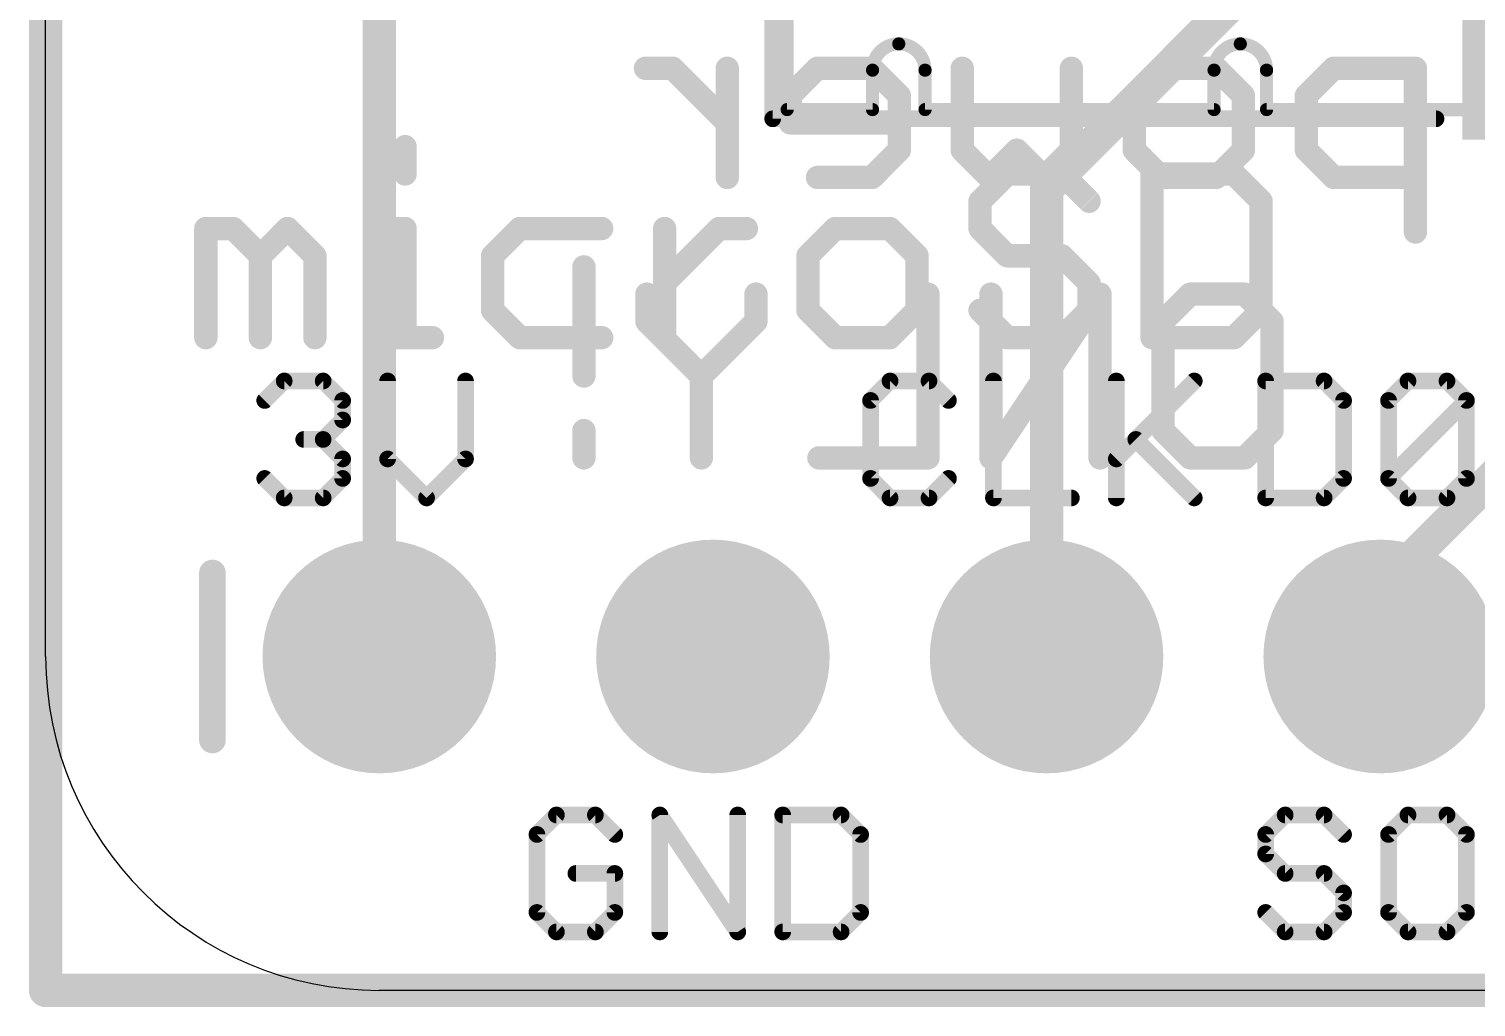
# Model space of a CAD drawing. Extents: x -0.1 to 25.5, y -0.1 to 27.2.
# Drawn here: x -0.13 to 10.89, y -0.13 to 7.31 of the extents above; entities that cross this region are included whole.
import ezdxf

# ---------------------------------------------------------------- set-up
doc = ezdxf.new("R2010")
doc.units = 0
for name, color, linetype in [('1', 12, 'CONTINUOUS'), ('16', 132, 'CONTINUOUS'), ('17', 110, 'CONTINUOUS'), ('20', 53, 'CONTINUOUS'), ('21', 40, 'CONTINUOUS'), ('22', 6, 'CONTINUOUS'), ('51', 253, 'CONTINUOUS')]:
    doc.layers.add(name, color=color, linetype=linetype)

# ---------------------------------------------------------------- blocks, each defined once
blk = doc.blocks.new('RECT')
blk.add_solid([(-0.5, -0.5), (0.5, -0.5), (-0.5, 0.5), (0.5, 0.5)])
blk = doc.blocks.new('ROUNDP')
at = {"const_width": 0.5}
blk.add_lwpolyline([(0, -0.25, 1), (0, 0.25, 1), (0, -0.25)], format="xyb", dxfattribs=at)

msp = doc.modelspace()

# ---------------------------------------------------------------- linework, layer by layer
at = {"layer": '1', "const_width": 0.254}
for points in [[(0, 0), (0, 22.86)], [(11.908, 10.384), (7.62, 6.096)], [(17.285, 10.173), (10.16, 3.048)], [(2.54, 8.128), (2.54, 6.096)], [(2.54, 6.096), (2.54, 2.54)], [(7.62, 6.096), (7.62, 2.54)], [(10.16, 3.048), (10.16, 2.54)], [(25.4, 0), (0, 0)]]:
    msp.add_lwpolyline(points, dxfattribs=at)
at = {"layer": '1', "const_width": 0.127}
for points in [[(2.6035, 6.096, 1), (2.4765, 6.096)], [(7.6835, 6.096, 1), (7.5565, 6.096)], [(7.5751, 6.1409, 1), (7.6649, 6.0511)], [(2.4765, 6.096, 1), (2.6035, 6.096)], [(10.2235, 3.048, 1), (10.0965, 3.048)], [(10.1151, 3.0929, 1), (10.2049, 3.0031)], [(2.4765, 2.54, 1), (2.6035, 2.54)], [(7.5565, 2.54, 1), (7.6835, 2.54)], [(10.0965, 2.54, 1), (10.2235, 2.54)], [(0, 0.0635, 1), (0, -0.0635)], [(-0.0635, 0, 1), (0.0635, 0)]]:
    msp.add_lwpolyline(points, format="xyb", dxfattribs=at)
at = {"layer": '16', "const_width": 0.254}
for points in [[(0, 0), (0, 22.86)], [(25.4, 0), (0, 0)]]:
    msp.add_lwpolyline(points, dxfattribs=at)
at = {"layer": '16', "const_width": 0.127}
for points in [[(0, 0.0635, 1), (0, -0.0635)], [(-0.0635, 0, 1), (0.0635, 0)]]:
    msp.add_lwpolyline(points, format="xyb", dxfattribs=at)
at = {"layer": '20'}
for p, q in [((0, 2.54), (0, 20.32)), ((22.86, 0), (2.54, 0))]:
    msp.add_line(p, q, dxfattribs=at)
msp.add_arc((2.54, 2.54), 2.54, 180, 270, dxfattribs=at)
at = {"layer": '21'}
for points, const_width in [([(5.535, 6.631), (5.535, 19.981)], 0.127), ([(10.585, 6.631), (5.535, 6.631)], 0.127), ([(2.737, 6.419), (2.737, 6.2114)], 0.1778), ([(7.321, 6.2114), (7.1134, 6.0038)], 0.1778), ([(7.7362, 6.2114), (7.321, 6.2114)], 0.1778), ([(7.9438, 6.0038), (7.7362, 6.2114)], 0.1778), ([(8.4231, 6.2114), (8.4231, 4.9657)], 0.1778), ([(9.046, 6.2114), (8.4231, 6.2114)], 0.1778), ([(9.2536, 6.0038), (9.046, 6.2114)], 0.1778), ([(7.1134, 6.0038), (7.1134, 5.7961)], 0.1778), ([(9.2536, 5.1733), (9.2536, 6.0038)], 0.1778), ([(1.2196, 4.9657), (1.2196, 5.7961)], 0.1778), ([(1.2196, 5.7961), (1.4273, 5.7961)], 0.1778), ([(1.4273, 5.7961), (1.6349, 5.5885)], 0.1778), ([(1.6349, 5.5885), (1.8425, 5.7961)], 0.1778), ([(1.8425, 5.7961), (2.0501, 5.5885)], 0.1778), ([(2.5294, 5.7961), (2.737, 5.7961)], 0.1778), ([(2.737, 5.7961), (2.737, 4.9657)], 0.1778), ([(3.6101, 5.7961), (3.4025, 5.5885)], 0.1778), ([(4.233, 5.7961), (3.6101, 5.7961)], 0.1778), ([(4.7122, 4.9657), (4.7122, 5.7961)], 0.1778), ([(4.7122, 5.3809), (5.1275, 5.7961)], 0.1778), ([(5.1275, 5.7961), (5.3351, 5.7961)], 0.1778), ([(6.0113, 5.7961), (5.8037, 5.5885)], 0.1778), ([(6.4265, 5.7961), (6.0113, 5.7961)], 0.1778), ([(6.6341, 5.5885), (6.4265, 5.7961)], 0.1778), ([(7.1134, 5.7961), (7.321, 5.5885)], 0.1778), ([(1.6349, 5.5885), (1.6349, 4.9657)], 0.1778), ([(2.0501, 5.5885), (2.0501, 4.9657)], 0.1778), ([(3.4025, 5.5885), (3.4025, 5.1733)], 0.1778), ([(5.8037, 5.5885), (5.8037, 5.1733)], 0.1778), ([(6.6341, 5.1733), (6.6341, 5.5885)], 0.1778), ([(7.321, 5.5885), (7.7362, 5.5885)], 0.1778), ([(7.7362, 5.5885), (7.9438, 5.3809)], 0.1778), ([(7.9438, 5.3809), (7.9438, 5.1733)], 0.1778), ([(3.4025, 5.1733), (3.6101, 4.9657)], 0.1778), ([(5.8037, 5.1733), (6.0113, 4.9657)], 0.1778), ([(6.4265, 4.9657), (6.6341, 5.1733)], 0.1778), ([(7.321, 4.9657), (7.1134, 5.1733)], 0.1778), ([(7.9438, 5.1733), (7.7362, 4.9657)], 0.1778), ([(9.046, 4.9657), (9.2536, 5.1733)], 0.1778), ([(2.5294, 4.9657), (2.9446, 4.9657)], 0.1778), ([(3.6101, 4.9657), (4.233, 4.9657)], 0.1778), ([(6.0113, 4.9657), (6.4265, 4.9657)], 0.1778), ([(7.7362, 4.9657), (7.321, 4.9657)], 0.1778), ([(8.4231, 4.9657), (9.046, 4.9657)], 0.1778), ([(1.668, 4.488), (1.8163, 4.6363)], 0.127), ([(1.8163, 4.6363), (2.1129, 4.6363)], 0.127), ([(2.1129, 4.6363), (2.2612, 4.488)], 0.127), ([(2.6035, 4.6363), (2.6035, 4.0431)], 0.127), ([(3.1967, 4.0431), (3.1967, 4.6363)], 0.127), ([(6.4285, 4.6363), (6.2802, 4.488)], 0.127), ([(6.7251, 4.6363), (6.4285, 4.6363)], 0.127), ([(6.8734, 4.488), (6.7251, 4.6363)], 0.127), ([(7.2157, 4.6363), (7.2157, 3.7465)], 0.127), ([(8.1513, 4.6363), (8.1513, 3.7465)], 0.127), ([(8.1513, 4.0431), (8.7444, 4.6363)], 0.127), ([(9.288, 4.6363), (9.288, 3.7465)], 0.127), ([(9.7329, 4.6363), (9.288, 4.6363)], 0.127), ([(9.8812, 4.488), (9.7329, 4.6363)], 0.127), ([(10.2235, 4.488), (10.3718, 4.6363)], 0.127), ([(10.3718, 4.6363), (10.6684, 4.6363)], 0.127), ([(10.6684, 4.6363), (10.8167, 4.488)], 0.127), ([(2.2612, 4.488), (2.2612, 4.3397)], 0.127), ([(6.2802, 4.488), (6.2802, 3.8948)], 0.127), ([(9.8812, 3.8948), (9.8812, 4.488)], 0.127), ([(10.2235, 3.8948), (10.2235, 4.488)], 0.127), ([(10.2235, 3.8948), (10.8167, 4.488)], 0.127), ([(10.8167, 4.488), (10.8167, 3.8948)], 0.127), ([(2.2612, 4.3397), (2.1129, 4.1914)], 0.127), ([(2.1129, 4.1914), (1.9646, 4.1914)], 0.127), ([(2.1129, 4.1914), (2.2612, 4.0431)], 0.127), ([(8.2995, 4.1914), (8.7444, 3.7465)], 0.127), ([(2.2612, 4.0431), (2.2612, 3.8948)], 0.127), ([(2.6035, 4.0431), (2.9001, 3.7465)], 0.127), ([(2.9001, 3.7465), (3.1967, 4.0431)], 0.127), ([(1.8163, 3.7465), (1.668, 3.8948)], 0.127), ([(2.2612, 3.8948), (2.1129, 3.7465)], 0.127), ([(6.2802, 3.8948), (6.4285, 3.7465)], 0.127), ([(6.7251, 3.7465), (6.8734, 3.8948)], 0.127), ([(9.7329, 3.7465), (9.8812, 3.8948)], 0.127), ([(10.3718, 3.7465), (10.2235, 3.8948)], 0.127), ([(10.8167, 3.8948), (10.6684, 3.7465)], 0.127), ([(2.1129, 3.7465), (1.8163, 3.7465)], 0.127), ([(6.4285, 3.7465), (6.7251, 3.7465)], 0.127), ([(7.2157, 3.7465), (7.8089, 3.7465)], 0.127), ([(9.288, 3.7465), (9.7329, 3.7465)], 0.127), ([(10.6684, 3.7465), (10.3718, 3.7465)], 0.127), ([(3.8885, 1.3343), (3.7402, 1.186)], 0.127), ([(4.1851, 1.3343), (3.8885, 1.3343)], 0.127), ([(4.3334, 1.186), (4.1851, 1.3343)], 0.127), ([(4.6757, 0.4445), (4.6757, 1.3343)], 0.127), ([(4.6757, 1.3343), (5.2689, 0.4445)], 0.127), ([(5.2689, 0.4445), (5.2689, 1.3343)], 0.127), ([(5.6113, 1.3343), (5.6113, 0.4445)], 0.127), ([(6.0561, 1.3343), (5.6113, 1.3343)], 0.127), ([(6.2044, 1.186), (6.0561, 1.3343)], 0.127), ([(9.4363, 1.3343), (9.288, 1.186)], 0.127), ([(9.7329, 1.3343), (9.4363, 1.3343)], 0.127), ([(9.8812, 1.186), (9.7329, 1.3343)], 0.127), ([(10.3718, 1.3343), (10.2235, 1.186)], 0.127), ([(10.6684, 1.3343), (10.3718, 1.3343)], 0.127), ([(10.8167, 1.186), (10.6684, 1.3343)], 0.127), ([(3.7402, 1.186), (3.7402, 0.5928)], 0.127), ([(6.2044, 0.5928), (6.2044, 1.186)], 0.127), ([(9.288, 1.186), (9.288, 1.0377)], 0.127), ([(10.2235, 1.186), (10.2235, 0.5928)], 0.127), ([(10.8167, 0.5928), (10.8167, 1.186)], 0.127), ([(9.288, 1.0377), (9.4363, 0.8894)], 0.127), ([(4.3334, 0.8894), (4.0368, 0.8894)], 0.127), ([(4.3334, 0.5928), (4.3334, 0.8894)], 0.127), ([(9.4363, 0.8894), (9.7329, 0.8894)], 0.127), ([(9.7329, 0.8894), (9.8812, 0.7411)], 0.127), ([(9.8812, 0.7411), (9.8812, 0.5928)], 0.127), ([(3.7402, 0.5928), (3.8885, 0.4445)], 0.127), ([(4.1851, 0.4445), (4.3334, 0.5928)], 0.127), ([(6.0561, 0.4445), (6.2044, 0.5928)], 0.127), ([(9.4363, 0.4445), (9.288, 0.5928)], 0.127), ([(9.8812, 0.5928), (9.7329, 0.4445)], 0.127), ([(10.2235, 0.5928), (10.3718, 0.4445)], 0.127), ([(10.6684, 0.4445), (10.8167, 0.5928)], 0.127), ([(3.8885, 0.4445), (4.1851, 0.4445)], 0.127), ([(5.6113, 0.4445), (6.0561, 0.4445)], 0.127), ([(9.7329, 0.4445), (9.4363, 0.4445)], 0.127), ([(10.3718, 0.4445), (10.6684, 0.4445)], 0.127)]:
    msp.add_lwpolyline(points, dxfattribs=dict(at, const_width=const_width))
for points, const_width in [([(5.535, 6.6627, 1), (5.535, 6.5993)], 0.0635), ([(5.5033, 6.631, 1), (5.5667, 6.631)], 0.0635), ([(10.585, 6.5993, 1), (10.585, 6.6627)], 0.0635), ([(2.7814, 6.419, 1), (2.6925, 6.419)], 0.0889), ([(7.321, 6.2558, 1), (7.321, 6.1669)], 0.0889), ([(7.3524, 6.1799, 1), (7.2896, 6.2428)], 0.0889), ([(7.7677, 6.2428, 1), (7.7048, 6.1799)], 0.0889), ([(7.7362, 6.1669, 1), (7.7362, 6.2558)], 0.0889), ([(8.4231, 6.2558, 1), (8.4231, 6.1669)], 0.0889), ([(8.4676, 6.2114, 1), (8.3787, 6.2114)], 0.0889), ([(9.0774, 6.2428, 1), (9.0145, 6.1799)], 0.0889), ([(9.046, 6.1669, 1), (9.046, 6.2558)], 0.0889), ([(2.6925, 6.2114, 1), (2.7814, 6.2114)], 0.0889), ([(7.082, 6.0352, 1), (7.1448, 5.9723)], 0.0889), ([(7.1579, 6.0038, 1), (7.069, 6.0038)], 0.0889), ([(7.9124, 5.9723, 1), (7.9753, 6.0352)], 0.0889), ([(9.298, 6.0038, 1), (9.2091, 6.0038)], 0.0889), ([(9.2221, 5.9723, 1), (9.285, 6.0352)], 0.0889), ([(1.2196, 5.8406, 1), (1.2196, 5.7517)], 0.0889), ([(1.2641, 5.7961, 1), (1.1752, 5.7961)], 0.0889), ([(1.4587, 5.8276, 1), (1.3958, 5.7647)], 0.0889), ([(1.4273, 5.7517, 1), (1.4273, 5.8406)], 0.0889), ([(1.8739, 5.8276, 1), (1.811, 5.7647)], 0.0889), ([(1.8739, 5.7647, 1), (1.811, 5.8276)], 0.0889), ([(2.5294, 5.8406, 1), (2.5294, 5.7517)], 0.0889), ([(2.7814, 5.7961, 1), (2.6925, 5.7961)], 0.0889), ([(2.737, 5.7517, 1), (2.737, 5.8406)], 0.0889), ([(3.6101, 5.8406, 1), (3.6101, 5.7517)], 0.0889), ([(3.6416, 5.7647, 1), (3.5787, 5.8276)], 0.0889), ([(4.233, 5.7517, 1), (4.233, 5.8406)], 0.0889), ([(4.7567, 5.7961, 1), (4.6678, 5.7961)], 0.0889), ([(5.1275, 5.8406, 1), (5.1275, 5.7517)], 0.0889), ([(5.1589, 5.7647, 1), (5.096, 5.8276)], 0.0889), ([(5.3351, 5.7517, 1), (5.3351, 5.8406)], 0.0889), ([(6.0113, 5.8406, 1), (6.0113, 5.7517)], 0.0889), ([(6.0427, 5.7647, 1), (5.9799, 5.8276)], 0.0889), ([(6.4579, 5.8276, 1), (6.3951, 5.7647)], 0.0889), ([(6.4265, 5.7517, 1), (6.4265, 5.8406)], 0.0889), ([(7.1448, 5.8276, 1), (7.082, 5.7647)], 0.0889), ([(7.069, 5.7961, 1), (7.1579, 5.7961)], 0.0889), ([(1.6034, 5.62, 1), (1.6663, 5.5571)], 0.0889), ([(1.6793, 5.5885, 1), (1.5904, 5.5885)], 0.0889), ([(1.6034, 5.5571, 1), (1.6663, 5.62)], 0.0889), ([(2.0945, 5.5885, 1), (2.0056, 5.5885)], 0.0889), ([(2.0187, 5.5571, 1), (2.0815, 5.62)], 0.0889), ([(3.447, 5.5885, 1), (3.3581, 5.5885)], 0.0889), ([(3.3711, 5.62, 1), (3.4339, 5.5571)], 0.0889), ([(5.8481, 5.5885, 1), (5.7592, 5.5885)], 0.0889), ([(5.7723, 5.62, 1), (5.8351, 5.5571)], 0.0889), ([(6.6786, 5.5885, 1), (6.5897, 5.5885)], 0.0889), ([(6.6027, 5.5571, 1), (6.6656, 5.62)], 0.0889), ([(7.321, 5.633, 1), (7.321, 5.5441)], 0.0889), ([(7.2896, 5.5571, 1), (7.3524, 5.62)], 0.0889), ([(7.7677, 5.62, 1), (7.7048, 5.5571)], 0.0889), ([(7.7362, 5.5441, 1), (7.7362, 5.633)], 0.0889), ([(4.6808, 5.4123, 1), (4.7437, 5.3495)], 0.0889), ([(7.9883, 5.3809, 1), (7.8994, 5.3809)], 0.0889), ([(7.9124, 5.3495, 1), (7.9753, 5.4123)], 0.0889), ([(3.4339, 5.2047, 1), (3.3711, 5.1419)], 0.0889), ([(3.3581, 5.1733, 1), (3.447, 5.1733)], 0.0889), ([(5.7592, 5.1733, 1), (5.8481, 5.1733)], 0.0889), ([(5.8351, 5.2047, 1), (5.7723, 5.1419)], 0.0889), ([(6.5897, 5.1733, 1), (6.6786, 5.1733)], 0.0889), ([(6.6656, 5.1419, 1), (6.6027, 5.2047)], 0.0889), ([(7.1448, 5.2047, 1), (7.082, 5.1419)], 0.0889), ([(7.8994, 5.1733, 1), (7.9883, 5.1733)], 0.0889), ([(7.9753, 5.1419, 1), (7.9124, 5.2047)], 0.0889), ([(9.2091, 5.1733, 1), (9.298, 5.1733)], 0.0889), ([(9.285, 5.1419, 1), (9.2221, 5.2047)], 0.0889), ([(1.1752, 4.9657, 1), (1.2641, 4.9657)], 0.0889), ([(1.5904, 4.9657, 1), (1.6793, 4.9657)], 0.0889), ([(2.0056, 4.9657, 1), (2.0945, 4.9657)], 0.0889), ([(2.5294, 5.0102, 1), (2.5294, 4.9212)], 0.0889), ([(2.6925, 4.9657, 1), (2.7814, 4.9657)], 0.0889), ([(2.9446, 4.9212, 1), (2.9446, 5.0102)], 0.0889), ([(3.6101, 5.0102, 1), (3.6101, 4.9212)], 0.0889), ([(3.5787, 4.9343, 1), (3.6416, 4.9971)], 0.0889), ([(4.233, 4.9212, 1), (4.233, 5.0102)], 0.0889), ([(4.6678, 4.9657, 1), (4.7567, 4.9657)], 0.0889), ([(6.0113, 5.0102, 1), (6.0113, 4.9212)], 0.0889), ([(5.9799, 4.9343, 1), (6.0427, 4.9971)], 0.0889), ([(6.3951, 4.9971, 1), (6.4579, 4.9343)], 0.0889), ([(6.4265, 4.9212, 1), (6.4265, 5.0102)], 0.0889), ([(7.321, 5.0102, 1), (7.321, 4.9212)], 0.0889), ([(7.2896, 4.9343, 1), (7.3524, 4.9971)], 0.0889), ([(7.7048, 4.9971, 1), (7.7677, 4.9343)], 0.0889), ([(7.7362, 4.9212, 1), (7.7362, 5.0102)], 0.0889), ([(8.4231, 5.0102, 1), (8.4231, 4.9212)], 0.0889), ([(8.3787, 4.9657, 1), (8.4676, 4.9657)], 0.0889), ([(9.0145, 4.9971, 1), (9.0774, 4.9343)], 0.0889), ([(9.046, 4.9212, 1), (9.046, 5.0102)], 0.0889), ([(1.8163, 4.668, 1), (1.8163, 4.6045)], 0.0635), ([(1.8387, 4.6138, 1), (1.7938, 4.6587)], 0.0635), ([(2.1353, 4.6587, 1), (2.0904, 4.6138)], 0.0635), ([(2.1129, 4.6045, 1), (2.1129, 4.668)], 0.0635), ([(2.6353, 4.6363, 1), (2.5717, 4.6363)], 0.0635), ([(3.2284, 4.6363, 1), (3.1649, 4.6363)], 0.0635), ([(6.4285, 4.668, 1), (6.4285, 4.6045)], 0.0635), ([(6.451, 4.6138, 1), (6.4061, 4.6587)], 0.0635), ([(6.7476, 4.6587, 1), (6.7026, 4.6138)], 0.0635), ([(6.7251, 4.6045, 1), (6.7251, 4.668)], 0.0635), ([(7.2475, 4.6363, 1), (7.184, 4.6363)], 0.0635), ([(8.183, 4.6363, 1), (8.1195, 4.6363)], 0.0635), ([(8.7669, 4.6138, 1), (8.722, 4.6587)], 0.0635), ([(9.3197, 4.6363, 1), (9.2562, 4.6363)], 0.0635), ([(9.288, 4.668, 1), (9.288, 4.6045)], 0.0635), ([(9.7553, 4.6587, 1), (9.7104, 4.6138)], 0.0635), ([(9.7329, 4.6045, 1), (9.7329, 4.668)], 0.0635), ([(10.3718, 4.668, 1), (10.3718, 4.6045)], 0.0635), ([(10.3942, 4.6138, 1), (10.3493, 4.6587)], 0.0635), ([(10.6908, 4.6587, 1), (10.6459, 4.6138)], 0.0635), ([(10.6684, 4.6045, 1), (10.6684, 4.668)], 0.0635), ([(1.6455, 4.5104, 1), (1.6904, 4.4655)], 0.0635), ([(2.2929, 4.488, 1), (2.2294, 4.488)], 0.0635), ([(2.2387, 4.4655, 1), (2.2836, 4.5104)], 0.0635), ([(6.312, 4.488, 1), (6.2485, 4.488)], 0.0635), ([(6.2578, 4.5104, 1), (6.3027, 4.4655)], 0.0635), ([(6.8509, 4.4655, 1), (6.8958, 4.5104)], 0.0635), ([(9.9129, 4.488, 1), (9.8494, 4.488)], 0.0635), ([(9.8587, 4.4655, 1), (9.9036, 4.5104)], 0.0635), ([(10.201, 4.5104, 1), (10.246, 4.4655)], 0.0635), ([(10.2553, 4.488, 1), (10.1918, 4.488)], 0.0635), ([(10.8484, 4.488, 1), (10.7849, 4.488)], 0.0635), ([(10.8391, 4.4655, 1), (10.7942, 4.5104)], 0.0635), ([(10.7942, 4.4655, 1), (10.8391, 4.5104)], 0.0635), ([(2.2294, 4.3397, 1), (2.2929, 4.3397)], 0.0635), ([(2.2836, 4.3172, 1), (2.2387, 4.3621)], 0.0635), ([(1.9646, 4.2231, 1), (1.9646, 4.1596)], 0.0635), ([(2.1353, 4.2138, 1), (2.0904, 4.1689)], 0.0635), ([(2.0904, 4.2138, 1), (2.1353, 4.1689)], 0.0635), ([(2.1129, 4.1596, 1), (2.1129, 4.2231)], 0.0635), ([(8.322, 4.2138, 1), (8.2771, 4.1689)], 0.0635), ([(2.2929, 4.0431, 1), (2.2294, 4.0431)], 0.0635), ([(2.2387, 4.0206, 1), (2.2836, 4.0655)], 0.0635), ([(2.626, 4.0655, 1), (2.581, 4.0206)], 0.0635), ([(3.2191, 4.0206, 1), (3.1742, 4.0655)], 0.0635), ([(8.1288, 4.0655, 1), (8.1737, 4.0206)], 0.0635), ([(2.5717, 4.0431, 1), (2.6353, 4.0431)], 0.0635), ([(3.1649, 4.0431, 1), (3.2284, 4.0431)], 0.0635), ([(1.6904, 3.9172, 1), (1.6455, 3.8723)], 0.0635), ([(2.2294, 3.8948, 1), (2.2929, 3.8948)], 0.0635), ([(2.2836, 3.8723, 1), (2.2387, 3.9172)], 0.0635), ([(6.3027, 3.9172, 1), (6.2578, 3.8723)], 0.0635), ([(6.2485, 3.8948, 1), (6.312, 3.8948)], 0.0635), ([(6.8958, 3.8723, 1), (6.8509, 3.9172)], 0.0635), ([(9.8494, 3.8948, 1), (9.9129, 3.8948)], 0.0635), ([(9.9036, 3.8723, 1), (9.8587, 3.9172)], 0.0635), ([(10.246, 3.9172, 1), (10.201, 3.8723)], 0.0635), ([(10.201, 3.9172, 1), (10.246, 3.8723)], 0.0635), ([(10.1918, 3.8948, 1), (10.2553, 3.8948)], 0.0635), ([(10.7849, 3.8948, 1), (10.8484, 3.8948)], 0.0635), ([(10.8391, 3.8723, 1), (10.7942, 3.9172)], 0.0635), ([(1.8163, 3.7783, 1), (1.8163, 3.7147)], 0.0635), ([(1.7938, 3.724, 1), (1.8387, 3.769)], 0.0635), ([(2.0904, 3.769, 1), (2.1353, 3.724)], 0.0635), ([(2.1129, 3.7147, 1), (2.1129, 3.7783)], 0.0635), ([(2.8776, 3.769, 1), (2.9225, 3.724)], 0.0635), ([(2.8776, 3.724, 1), (2.9225, 3.769)], 0.0635), ([(6.4285, 3.7783, 1), (6.4285, 3.7147)], 0.0635), ([(6.4061, 3.724, 1), (6.451, 3.769)], 0.0635), ([(6.7026, 3.769, 1), (6.7476, 3.724)], 0.0635), ([(6.7251, 3.7147, 1), (6.7251, 3.7783)], 0.0635), ([(7.2157, 3.7783, 1), (7.2157, 3.7147)], 0.0635), ([(7.184, 3.7465, 1), (7.2475, 3.7465)], 0.0635), ([(7.8089, 3.7147, 1), (7.8089, 3.7783)], 0.0635), ([(8.1195, 3.7465, 1), (8.183, 3.7465)], 0.0635), ([(8.722, 3.724, 1), (8.7669, 3.769)], 0.0635), ([(9.288, 3.7783, 1), (9.288, 3.7147)], 0.0635), ([(9.2562, 3.7465, 1), (9.3197, 3.7465)], 0.0635), ([(9.7104, 3.769, 1), (9.7553, 3.724)], 0.0635), ([(9.7329, 3.7147, 1), (9.7329, 3.7783)], 0.0635), ([(10.3718, 3.7783, 1), (10.3718, 3.7147)], 0.0635), ([(10.3493, 3.724, 1), (10.3942, 3.769)], 0.0635), ([(10.6459, 3.769, 1), (10.6908, 3.724)], 0.0635), ([(10.6684, 3.7147, 1), (10.6684, 3.7783)], 0.0635), ([(3.8885, 1.366, 1), (3.8885, 1.3025)], 0.0635), ([(3.911, 1.3118, 1), (3.8661, 1.3567)], 0.0635), ([(4.2076, 1.3567, 1), (4.1626, 1.3118)], 0.0635), ([(4.1851, 1.3025, 1), (4.1851, 1.366)], 0.0635), ([(4.7022, 1.3519, 1), (4.6493, 1.3166)], 0.0635), ([(4.7075, 1.3343, 1), (4.644, 1.3343)], 0.0635), ([(5.3007, 1.3343, 1), (5.2372, 1.3343)], 0.0635), ([(5.643, 1.3343, 1), (5.5795, 1.3343)], 0.0635), ([(5.6113, 1.366, 1), (5.6113, 1.3025)], 0.0635), ([(6.0786, 1.3567, 1), (6.0337, 1.3118)], 0.0635), ([(6.0561, 1.3025, 1), (6.0561, 1.366)], 0.0635), ([(9.4363, 1.366, 1), (9.4363, 1.3025)], 0.0635), ([(9.4587, 1.3118, 1), (9.4138, 1.3567)], 0.0635), ([(9.7553, 1.3567, 1), (9.7104, 1.3118)], 0.0635), ([(9.7329, 1.3025, 1), (9.7329, 1.366)], 0.0635), ([(10.3718, 1.366, 1), (10.3718, 1.3025)], 0.0635), ([(10.3942, 1.3118, 1), (10.3493, 1.3567)], 0.0635), ([(10.6908, 1.3567, 1), (10.6459, 1.3118)], 0.0635), ([(10.6684, 1.3025, 1), (10.6684, 1.366)], 0.0635), ([(3.772, 1.186, 1), (3.7085, 1.186)], 0.0635), ([(3.7178, 1.2084, 1), (3.7627, 1.1635)], 0.0635), ([(4.3109, 1.1635, 1), (4.3558, 1.2084)], 0.0635), ([(6.2362, 1.186, 1), (6.1727, 1.186)], 0.0635), ([(6.182, 1.1635, 1), (6.2269, 1.2084)], 0.0635), ([(9.3197, 1.186, 1), (9.2562, 1.186)], 0.0635), ([(9.2655, 1.2084, 1), (9.3104, 1.1635)], 0.0635), ([(9.8587, 1.1635, 1), (9.9036, 1.2084)], 0.0635), ([(10.201, 1.2084, 1), (10.246, 1.1635)], 0.0635), ([(10.2553, 1.186, 1), (10.1918, 1.186)], 0.0635), ([(10.8484, 1.186, 1), (10.7849, 1.186)], 0.0635), ([(10.7942, 1.1635, 1), (10.8391, 1.2084)], 0.0635), ([(9.2562, 1.0377, 1), (9.3197, 1.0377)], 0.0635), ([(9.3104, 1.0601, 1), (9.2655, 1.0152)], 0.0635), ([(4.0368, 0.9211, 1), (4.0368, 0.8576)], 0.0635), ([(4.3651, 0.8894, 1), (4.3016, 0.8894)], 0.0635), ([(4.3334, 0.8576, 1), (4.3334, 0.9211)], 0.0635), ([(9.4363, 0.9211, 1), (9.4363, 0.8576)], 0.0635), ([(9.4138, 0.8669, 1), (9.4587, 0.9118)], 0.0635), ([(9.7553, 0.9118, 1), (9.7104, 0.8669)], 0.0635), ([(9.7329, 0.8576, 1), (9.7329, 0.9211)], 0.0635), ([(9.9129, 0.7411, 1), (9.8494, 0.7411)], 0.0635), ([(9.8587, 0.7186, 1), (9.9036, 0.7635)], 0.0635), ([(3.7085, 0.5928, 1), (3.772, 0.5928)], 0.0635), ([(3.7627, 0.6152, 1), (3.7178, 0.5703)], 0.0635), ([(4.3016, 0.5928, 1), (4.3651, 0.5928)], 0.0635), ([(4.3558, 0.5703, 1), (4.3109, 0.6152)], 0.0635), ([(6.1727, 0.5928, 1), (6.2362, 0.5928)], 0.0635), ([(6.2269, 0.5703, 1), (6.182, 0.6152)], 0.0635), ([(9.3104, 0.6152, 1), (9.2655, 0.5703)], 0.0635), ([(9.8494, 0.5928, 1), (9.9129, 0.5928)], 0.0635), ([(9.9036, 0.5703, 1), (9.8587, 0.6152)], 0.0635), ([(10.246, 0.6152, 1), (10.201, 0.5703)], 0.0635), ([(10.1918, 0.5928, 1), (10.2553, 0.5928)], 0.0635), ([(10.7849, 0.5928, 1), (10.8484, 0.5928)], 0.0635), ([(10.8391, 0.5703, 1), (10.7942, 0.6152)], 0.0635), ([(3.8885, 0.4763, 1), (3.8885, 0.4128)], 0.0635), ([(3.8661, 0.422, 1), (3.911, 0.467)], 0.0635), ([(4.1626, 0.467, 1), (4.2076, 0.422)], 0.0635), ([(4.1851, 0.4128, 1), (4.1851, 0.4763)], 0.0635), ([(4.644, 0.4445, 1), (4.7075, 0.4445)], 0.0635), ([(5.2372, 0.4445, 1), (5.3007, 0.4445)], 0.0635), ([(5.2425, 0.4269, 1), (5.2953, 0.4621)], 0.0635), ([(5.6113, 0.4763, 1), (5.6113, 0.4128)], 0.0635), ([(5.5795, 0.4445, 1), (5.643, 0.4445)], 0.0635), ([(6.0337, 0.467, 1), (6.0786, 0.422)], 0.0635), ([(6.0561, 0.4128, 1), (6.0561, 0.4763)], 0.0635), ([(9.4363, 0.4763, 1), (9.4363, 0.4128)], 0.0635), ([(9.4138, 0.422, 1), (9.4587, 0.467)], 0.0635), ([(9.7104, 0.467, 1), (9.7553, 0.422)], 0.0635), ([(9.7329, 0.4128, 1), (9.7329, 0.4763)], 0.0635), ([(10.3718, 0.4763, 1), (10.3718, 0.4128)], 0.0635), ([(10.3493, 0.422, 1), (10.3942, 0.467)], 0.0635), ([(10.6459, 0.467, 1), (10.6908, 0.422)], 0.0635), ([(10.6684, 0.4128, 1), (10.6684, 0.4763)], 0.0635)]:
    msp.add_lwpolyline(points, format="xyb", dxfattribs=dict(at, const_width=const_width))
at = {"layer": '22', "const_width": 0.1778}
for points in [[(4.7741, 7.0153), (4.5665, 7.0153)], [(5.1893, 6.6001), (4.7741, 7.0153)], [(5.1893, 6.1849), (5.1893, 7.0153)], [(5.8762, 7.0153), (5.6686, 6.8077)], [(6.2915, 7.0153), (5.8762, 7.0153)], [(6.4991, 6.8077), (6.2915, 7.0153)], [(6.9784, 6.3925), (6.9784, 7.0153)], [(7.8088, 7.0153), (7.8088, 6.3925)], [(8.2881, 6.8077), (8.4957, 7.0153)], [(8.4957, 7.0153), (8.9109, 7.0153)], [(8.9109, 7.0153), (9.1185, 6.8077)], [(9.8054, 7.0153), (9.5978, 6.8077)], [(10.4282, 7.0153), (9.8054, 7.0153)], [(10.4282, 5.7697), (10.4282, 7.0153)], [(5.6686, 6.8077), (5.6686, 6.6001)], [(6.4991, 6.3925), (6.4991, 6.8077)], [(8.2881, 6.3925), (8.2881, 6.8077)], [(9.1185, 6.8077), (9.1185, 6.3925)], [(9.5978, 6.8077), (9.5978, 6.3925)], [(5.6686, 6.6001), (6.4991, 6.6001)], [(6.2915, 6.1849), (6.4991, 6.3925)], [(7.186, 6.1849), (6.9784, 6.3925)], [(7.3936, 6.3925), (7.186, 6.1849)], [(7.6012, 6.1849), (7.3936, 6.3925)], [(7.8088, 6.3925), (7.6012, 6.1849)], [(8.4957, 6.1849), (8.2881, 6.3925)], [(9.1185, 6.3925), (8.9109, 6.1849)], [(9.5978, 6.3925), (9.8054, 6.1849)], [(5.8762, 6.1849), (6.2915, 6.1849)], [(8.9109, 6.1849), (8.4957, 6.1849)], [(9.8054, 6.1849), (10.4282, 6.1849)], [(4.0979, 5.5046), (4.0979, 4.6741)], [(4.5772, 5.0894), (4.5772, 5.297)], [(5.4076, 5.297), (5.4076, 5.0894)], [(6.7174, 5.297), (6.7174, 4.0513)], [(8.0271, 5.297), (7.1966, 4.0513)], [(7.1966, 4.0513), (7.1966, 5.297)], [(8.0271, 4.0513), (8.0271, 5.297)], [(8.5064, 5.0894), (8.714, 5.297)], [(8.714, 5.297), (9.1292, 5.297)], [(9.1292, 5.297), (9.3368, 5.0894)], [(4.9924, 4.6741), (4.5772, 5.0894)], [(5.4076, 5.0894), (4.9924, 4.6741)], [(8.5064, 4.2589), (8.5064, 5.0894)], [(9.3368, 5.0894), (9.3368, 4.2589)], [(4.9924, 4.6741), (4.9924, 4.0513)], [(4.0979, 4.2589), (4.0979, 4.0513)], [(8.714, 4.0513), (8.5064, 4.2589)], [(9.3368, 4.2589), (9.1292, 4.0513)], [(6.7174, 4.0513), (5.8869, 4.0513)], [(9.1292, 4.0513), (8.714, 4.0513)]]:
    msp.add_lwpolyline(points, dxfattribs=at)
at = {"layer": '22', "const_width": 0.0889}
for points in [[(4.5665, 7.0598, 1), (4.5665, 6.9709)], [(4.8056, 7.0468, 1), (4.7427, 6.9839)], [(4.7741, 6.9709, 1), (4.7741, 7.0598)], [(5.2338, 7.0153, 1), (5.1449, 7.0153)], [(5.8762, 7.0598, 1), (5.8762, 6.9709)], [(5.9077, 6.9839, 1), (5.8448, 7.0468)], [(6.3229, 7.0468, 1), (6.26, 6.9839)], [(6.2915, 6.9709, 1), (6.2915, 7.0598)], [(7.0228, 7.0153, 1), (6.9339, 7.0153)], [(7.8532, 7.0153, 1), (7.7643, 7.0153)], [(8.4957, 7.0598, 1), (8.4957, 6.9709)], [(8.5271, 6.9839, 1), (8.4643, 7.0468)], [(8.9423, 7.0468, 1), (8.8795, 6.9839)], [(8.9109, 6.9709, 1), (8.9109, 7.0598)], [(9.8054, 7.0598, 1), (9.8054, 6.9709)], [(9.8368, 6.9839, 1), (9.774, 7.0468)], [(10.4727, 7.0153, 1), (10.3838, 7.0153)], [(10.4282, 6.9709, 1), (10.4282, 7.0598)], [(5.7131, 6.8077, 1), (5.6242, 6.8077)], [(5.6372, 6.8392, 1), (5.7001, 6.7763)], [(6.5435, 6.8077, 1), (6.4546, 6.8077)], [(6.4676, 6.7763, 1), (6.5305, 6.8392)], [(8.2566, 6.8392, 1), (8.3195, 6.7763)], [(8.3325, 6.8077, 1), (8.2436, 6.8077)], [(9.163, 6.8077, 1), (9.0741, 6.8077)], [(9.0871, 6.7763, 1), (9.1499, 6.8392)], [(9.5664, 6.8392, 1), (9.6292, 6.7763)], [(9.6423, 6.8077, 1), (9.5534, 6.8077)], [(5.1579, 6.5687, 1), (5.2208, 6.6315)], [(5.6686, 6.6446, 1), (5.6686, 6.5557)], [(5.6242, 6.6001, 1), (5.7131, 6.6001)], [(6.4991, 6.5557, 1), (6.4991, 6.6446)], [(6.4546, 6.3925, 1), (6.5435, 6.3925)], [(6.5305, 6.3611, 1), (6.4676, 6.4239)], [(7.0098, 6.4239, 1), (6.9469, 6.3611)], [(6.9339, 6.3925, 1), (7.0228, 6.3925)], [(7.425, 6.4239, 1), (7.3621, 6.3611)], [(7.425, 6.3611, 1), (7.3621, 6.4239)], [(7.7643, 6.3925, 1), (7.8532, 6.3925)], [(7.8402, 6.3611, 1), (7.7774, 6.4239)], [(8.3195, 6.4239, 1), (8.2566, 6.3611)], [(8.2436, 6.3925, 1), (8.3325, 6.3925)], [(9.0741, 6.3925, 1), (9.163, 6.3925)], [(9.1499, 6.3611, 1), (9.0871, 6.4239)], [(9.6292, 6.4239, 1), (9.5664, 6.3611)], [(9.5534, 6.3925, 1), (9.6423, 6.3925)], [(5.1449, 6.1849, 1), (5.2338, 6.1849)], [(5.8762, 6.2294, 1), (5.8762, 6.1405)], [(6.26, 6.2163, 1), (6.3229, 6.1535)], [(6.2915, 6.1405, 1), (6.2915, 6.2294)], [(7.1545, 6.2163, 1), (7.2174, 6.1535)], [(7.1545, 6.1535, 1), (7.2174, 6.2163)], [(7.5698, 6.2163, 1), (7.6326, 6.1535)], [(7.5698, 6.1535, 1), (7.6326, 6.2163)], [(8.4957, 6.2294, 1), (8.4957, 6.1405)], [(8.4643, 6.1535, 1), (8.5271, 6.2163)], [(8.8795, 6.2163, 1), (8.9423, 6.1535)], [(8.9109, 6.1405, 1), (8.9109, 6.2294)], [(9.8054, 6.2294, 1), (9.8054, 6.1405)], [(9.774, 6.1535, 1), (9.8368, 6.2163)], [(10.4282, 6.1405, 1), (10.4282, 6.2294)], [(10.3838, 5.7697, 1), (10.4727, 5.7697)], [(4.1424, 5.5046, 1), (4.0535, 5.5046)], [(4.6216, 5.297, 1), (4.5327, 5.297)], [(5.4521, 5.297, 1), (5.3632, 5.297)], [(6.7618, 5.297, 1), (6.6729, 5.297)], [(7.2411, 5.297, 1), (7.1522, 5.297)], [(8.0715, 5.297, 1), (7.9826, 5.297)], [(8.0641, 5.2723, 1), (7.9901, 5.3216)], [(8.714, 5.3414, 1), (8.714, 5.2525)], [(8.7454, 5.2655, 1), (8.6825, 5.3284)], [(9.1606, 5.3284, 1), (9.0978, 5.2655)], [(9.1292, 5.2525, 1), (9.1292, 5.3414)], [(4.6086, 5.1208, 1), (4.5458, 5.0579)], [(5.4391, 5.0579, 1), (5.3762, 5.1208)], [(8.5508, 5.0894, 1), (8.4619, 5.0894)], [(9.3813, 5.0894, 1), (9.2924, 5.0894)], [(4.5327, 5.0894, 1), (4.6216, 5.0894)], [(5.3632, 5.0894, 1), (5.4521, 5.0894)], [(8.4749, 5.1208, 1), (8.5378, 5.0579)], [(9.3054, 5.0579, 1), (9.3682, 5.1208)], [(4.961, 4.7056, 1), (5.0238, 4.6427)], [(5.0369, 4.6741, 1), (4.948, 4.6741)], [(4.961, 4.6427, 1), (5.0238, 4.7056)], [(4.0535, 4.6741, 1), (4.1424, 4.6741)], [(4.1424, 4.2589, 1), (4.0535, 4.2589)], [(8.5378, 4.2903, 1), (8.4749, 4.2275)], [(8.4619, 4.2589, 1), (8.5508, 4.2589)], [(9.2924, 4.2589, 1), (9.3813, 4.2589)], [(9.3682, 4.2275, 1), (9.3054, 4.2903)], [(4.0535, 4.0513, 1), (4.1424, 4.0513)], [(4.948, 4.0513, 1), (5.0369, 4.0513)], [(5.8869, 4.0958, 1), (5.8869, 4.0069)], [(6.6729, 4.0513, 1), (6.7618, 4.0513)], [(6.7174, 4.0069, 1), (6.7174, 4.0958)], [(7.1522, 4.0513, 1), (7.2411, 4.0513)], [(7.1597, 4.076, 1), (7.2336, 4.0266)], [(7.9826, 4.0513, 1), (8.0715, 4.0513)], [(8.714, 4.0958, 1), (8.714, 4.0069)], [(8.6825, 4.0199, 1), (8.7454, 4.0827)], [(9.0978, 4.0827, 1), (9.1606, 4.0199)], [(9.1292, 4.0069, 1), (9.1292, 4.0958)]]:
    msp.add_lwpolyline(points, format="xyb", dxfattribs=at)
at = {"layer": '51'}
for points, const_width in [([(5.645, 9.051), (5.645, 6.701)], 0.1), ([(6.295, 6.701), (6.295, 7.001)], 0.1), ([(6.695, 7.001), (6.695, 6.701)], 0.1), ([(8.895, 6.701), (8.895, 7.001)], 0.1), ([(9.295, 7.001), (9.295, 6.701)], 0.1), ([(5.645, 6.701), (6.295, 6.701)], 0.1), ([(6.695, 6.701), (8.895, 6.701)], 0.1), ([(9.295, 6.701), (16.895, 6.701)], 0.1), ([(1.27, 3.175), (1.27, 1.905)], 0.2032)]:
    msp.add_lwpolyline(points, dxfattribs=dict(at, const_width=const_width))
for points, const_width in [([(6.495, 7.201, 0.4142), (6.295, 7.001)], 0.1), ([(6.695, 7.001, 0.4142), (6.495, 7.201)], 0.1), ([(6.495, 7.226, 1), (6.495, 7.176)], 0.05), ([(6.495, 7.176, 1), (6.495, 7.226)], 0.05), ([(9.095, 7.201, 0.4142), (8.895, 7.001)], 0.1), ([(9.295, 7.001, 0.4142), (9.095, 7.201)], 0.1), ([(9.095, 7.226, 1), (9.095, 7.176)], 0.05), ([(9.095, 7.176, 1), (9.095, 7.226)], 0.05), ([(6.32, 7.001, 1), (6.27, 7.001)], 0.05), ([(6.72, 7.001, 1), (6.67, 7.001)], 0.05), ([(8.92, 7.001, 1), (8.87, 7.001)], 0.05), ([(9.32, 7.001, 1), (9.27, 7.001)], 0.05), ([(6.27, 7.001, 1), (6.32, 7.001)], 0.05), ([(6.67, 7.001, 1), (6.72, 7.001)], 0.05), ([(8.87, 7.001, 1), (8.92, 7.001)], 0.05), ([(9.27, 7.001, 1), (9.32, 7.001)], 0.05), ([(5.645, 6.726, 1), (5.645, 6.676)], 0.05), ([(5.62, 6.701, 1), (5.67, 6.701)], 0.05), ([(6.27, 6.701, 1), (6.32, 6.701)], 0.05), ([(6.295, 6.676, 1), (6.295, 6.726)], 0.05), ([(6.695, 6.726, 1), (6.695, 6.676)], 0.05), ([(6.67, 6.701, 1), (6.72, 6.701)], 0.05), ([(8.87, 6.701, 1), (8.92, 6.701)], 0.05), ([(8.895, 6.676, 1), (8.895, 6.726)], 0.05), ([(9.295, 6.726, 1), (9.295, 6.676)], 0.05), ([(9.27, 6.701, 1), (9.32, 6.701)], 0.05), ([(1.3208, 3.175, 1), (1.2192, 3.175)], 0.1016), ([(1.2192, 1.905, 1), (1.3208, 1.905)], 0.1016)]:
    msp.add_lwpolyline(points, format="xyb", dxfattribs=dict(at, const_width=const_width))

# ---------------------------------------------------------------- block references
at = {"layer": '1', "xscale": 1.4, "yscale": 1.8, "rotation": 270}
msp.add_blockref('RECT', (11.685, 7.171), dxfattribs=at)
at = {"layer": '17', "xscale": 1.778, "yscale": 1.778, "rotation": 90}
for p in [(2.54, 2.54), (2.54, 2.54), (5.08, 2.54), (5.08, 2.54), (7.62, 2.54), (7.62, 2.54), (10.16, 2.54), (10.16, 2.54)]:
    msp.add_blockref('ROUNDP', p, dxfattribs=at)
at = {"layer": '51', "xscale": 0.508, "yscale": 0.508}
for p in [(2.54, 2.54), (5.08, 2.54), (7.62, 2.54), (10.16, 2.54)]:
    msp.add_blockref('RECT', p, dxfattribs=at)

doc.saveas('drawing.dxf')
